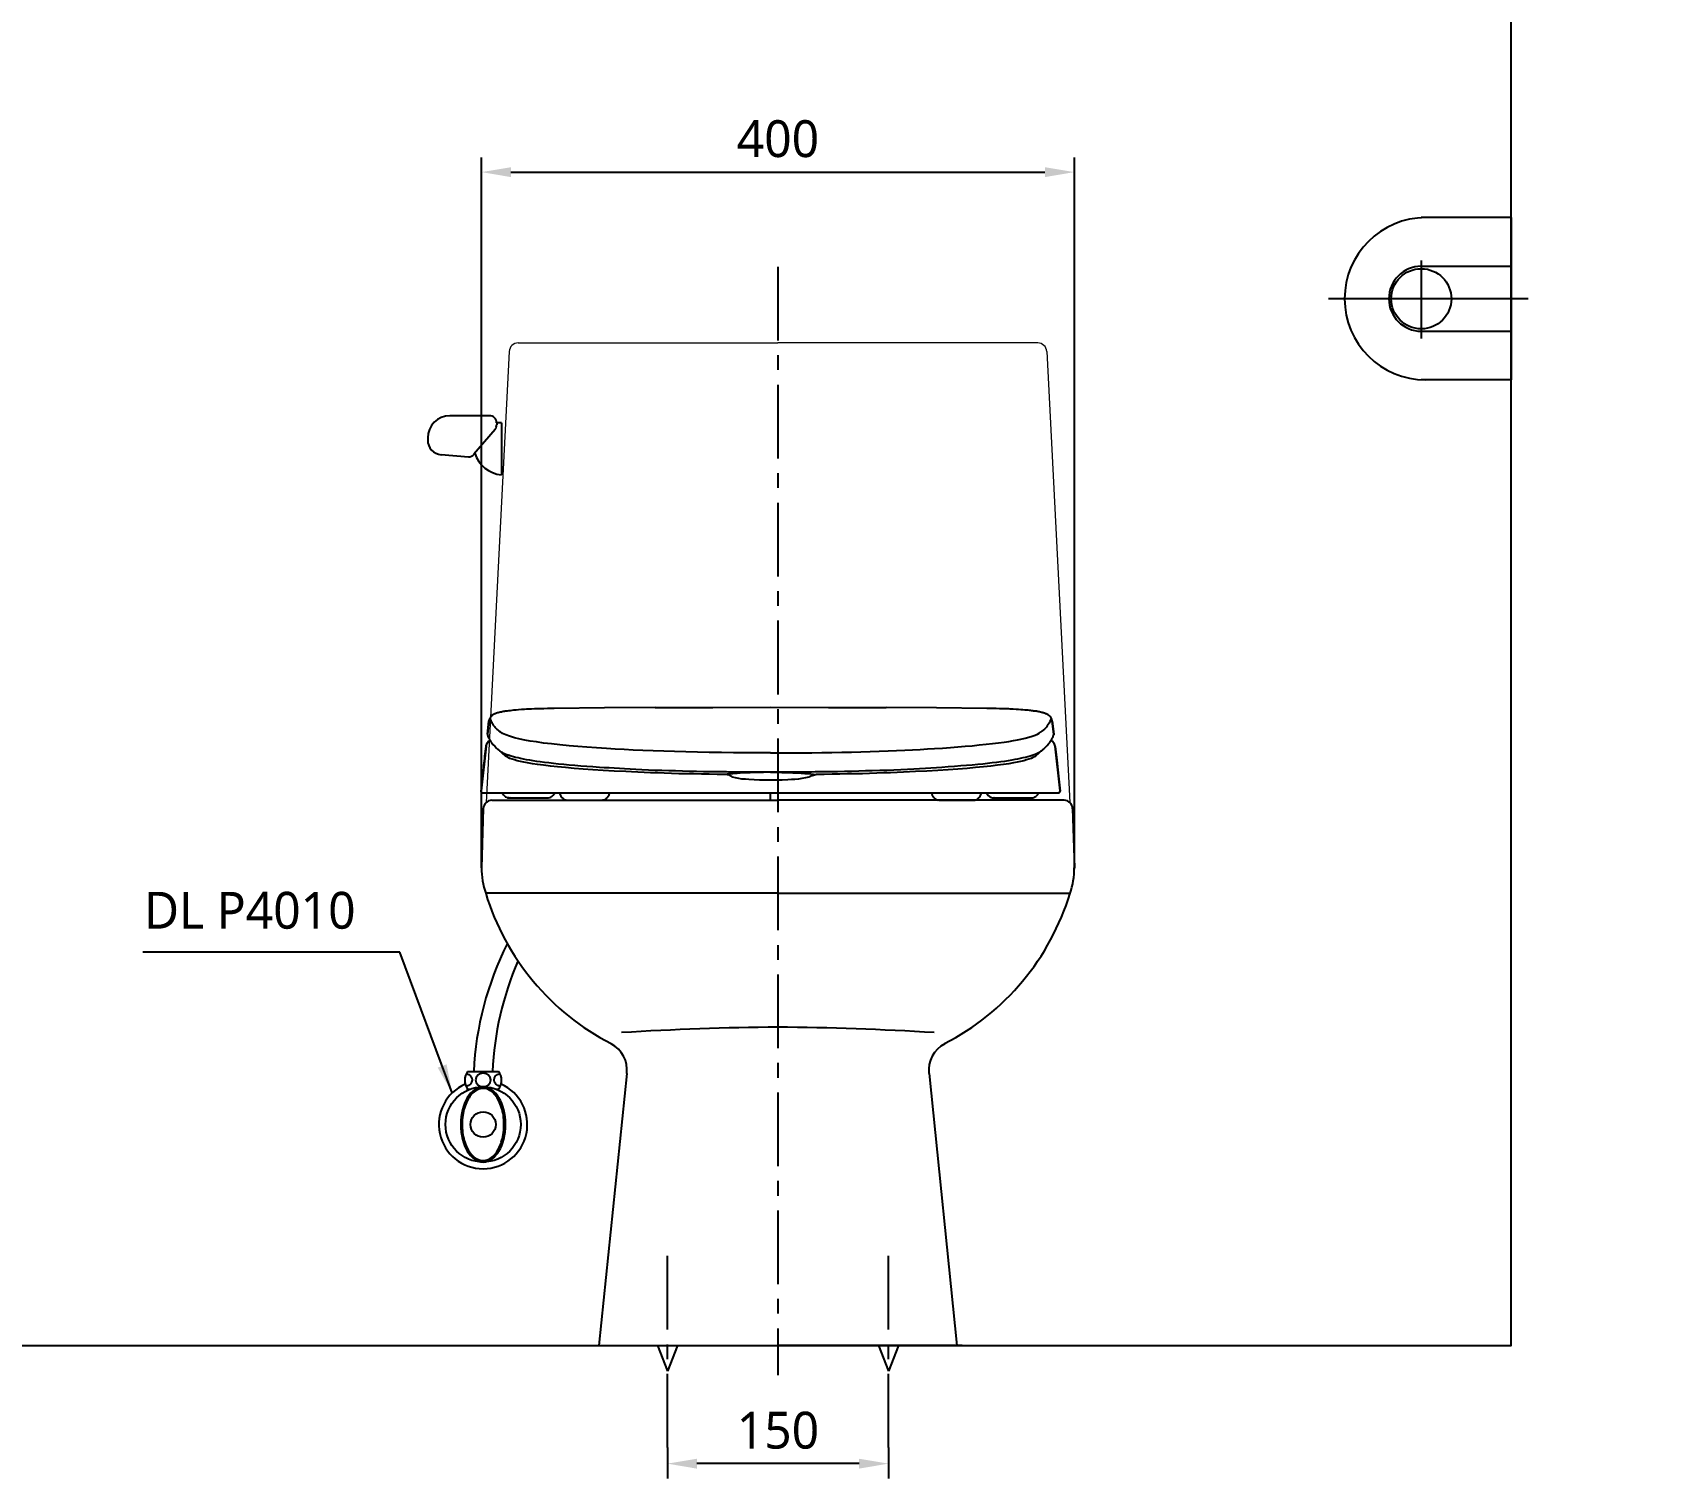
# Model space of a CAD drawing. Extents: x 2405 to 4616, y 285 to 2571.
# Drawn here: x 3511 to 4616, y 448 to 1428 of the extents above; entities that cross this region are included whole.
import ezdxf

# ---------------------------------------------------------------- set-up
doc = ezdxf.new("R2010")
doc.units = 0
doc.header["$LTSCALE"] = 20
doc.header["$MEASUREMENT"] = 0
doc.linetypes.add('CENTER', pattern=[2, 1.25, -0.25, 0.25, -0.25])
doc.layers.get('0').update_dxf_attribs({"linetype": 'CONTINUOUS'})
doc.layers.get('DEFPOINTS').update_dxf_attribs({"linetype": 'CONTINUOUS'})
for name, color, linetype in [('1', 1, 'CONTINUOUS'), ('2', 2, 'CONTINUOUS'), ('4', 4, 'CONTINUOUS'), ('6', 6, 'CONTINUOUS'), ('CENTER', 2, 'CENTER'), ('FAUCET', 4, 'CONTINUOUS')]:
    doc.layers.add(name, color=color, linetype=linetype)
doc.styles.add('GHS', font='romans', dxfattribs={"bigfont": 'ghs'})
doc.styles.get("Standard").update_dxf_attribs({"font": 'NanumGothic.ttf'})
doc.dimstyles.new('ISO-25', dxfattribs={"dimtxt": 25, "dimasz": 15, "dimexe": 1.25, "dimexo": 0.625, "dimgap": 7, "dimtad": 1, "dimtxsty": 'Standard', "dimcen": 2.5, "dimclrt": 2, "dimadec": 0, "dimazin": 0, "dimtfac": 1, "dimtmove": 0, "dimatfit": 3, "dimfxl": 0, "dimarcsym": 0})
doc.dimstyles.get("Standard").update_dxf_attribs({"dimtxt": 2.7, "dimasz": 2, "dimexe": 2, "dimexo": 1, "dimgap": 1.5, "dimtad": 1, "dimlfac": 10, "dimzin": 0, "dimdsep": 46, "dimtxsty": 'Standard', "dimcen": 0, "dimclrt": 2, "dimadec": 0, "dimazin": 0, "dimtfac": 1, "dimtofl": 0, "dimtmove": 0, "dimatfit": 3, "dimfxl": 0, "dimtolj": 1, "dimtzin": 0, "dimarcsym": 0})

# ---------------------------------------------------------------- blocks, each defined once
blk = doc.blocks.new('A$C20BB425E')
at = {"color": 2, "ltscale": 50}
for p, q in [((196.4, 63), (196.4, 63)), ((5.3, 53.6), (4.3, 44.7)), ((388.5, 44.7), (387.5, 53.6)), ((3.4, 36.5), (0, 6.2)), ((392.8, 6.2), (389.4, 36.5)), ((1.1, 4.9), (10.3, 4.9)), ((10.3, 4.9), (26.4, 4.9)), ((26.4, 4.9), (95.1, 4.9)), ((95.1, 4.9), (297.7, 4.9)), ((297.7, 4.9), (366.4, 4.9)), ((366.4, 4.9), (382.4, 4.9)), ((382.4, 4.9), (391.7, 4.9))]:
    blk.add_line(p, q, dxfattribs=at)
for points in [[(29.2, 61.5), (27.4, 61.4), (25.5, 61.2), (23.8, 61.1), (22.1, 60.9), (20.9, 60.8), (19.7, 60.6), (18.6, 60.5), (17.8, 60.4), (17.3, 60.3), (17, 60.3), (16.7, 60.2), (16.4, 60.2), (16, 60.1), (15.5, 60.1), (15, 60), (14.4, 59.9), (13.8, 59.7), (13, 59.6), (12.2, 59.4), (11.5, 59.2), (11, 59.1), (10.7, 59), (10.4, 58.9), (10, 58.7), (9.6, 58.6), (9.2, 58.4), (8.9, 58.2), (8.5, 58.1), (8, 57.8), (7.6, 57.5), (7.2, 57.1), (6.8, 56.8), (6.5, 56.4), (6.3, 56.2), (6.1, 55.9), (5.9, 55.5), (5.7, 55), (5.5, 54.4), (5.3, 53.8)], [(6, 55.6), (6.1, 55.2), (6.2, 54.8), (6.4, 54.4), (6.6, 54), (6.7, 53.6), (6.9, 53.3), (7.1, 53), (7.2, 52.6), (7.3, 52.5), (7.4, 52.4), (7.4, 52.2), (7.5, 52.1), (7.6, 52), (7.7, 51.9), (7.7, 51.8), (7.9, 51.5), (8, 51.3), (8.2, 51.1), (8.3, 50.8), (8.5, 50.6), (8.7, 50.3), (8.9, 50.1), (9.1, 49.8), (9.3, 49.5), (9.6, 49.2), (9.8, 49), (10.1, 48.7), (10.4, 48.4), (10.7, 48.1), (11.1, 47.8), (11.5, 47.5), (11.8, 47.2), (12.2, 46.9), (12.6, 46.6), (13.1, 46.3)], [(49.6, 62.2), (47.5, 62.1), (45, 62.1), (42.6, 62), (40.4, 62), (38.2, 61.9), (36.2, 61.8), (34.3, 61.7), (32.5, 61.7), (30.9, 61.6), (29.4, 61.5), (29.2, 61.5)], [(118, 62.8), (83.8, 62.6), (49.6, 62.2)], [(49.6, 62.2), (49.6, 62.2)], [(49.6, 62.2), (49.6, 62.2)], [(49.6, 62.2), (49.6, 62.2)], [(118, 62.8), (157.2, 62.9), (196.4, 63)], [(196.4, 63), (235.6, 62.9), (274.8, 62.8)], [(343.2, 62.2), (309, 62.6), (274.8, 62.8)], [(358.1, 61.8), (356.6, 61.8), (354.2, 61.9), (351.6, 62), (349.5, 62.1), (347.4, 62.1), (345.1, 62.1), (343.2, 62.2)], [(387.5, 53.8), (387.3, 54.6), (387, 55.3), (386.7, 55.9), (386.4, 56.3), (386.2, 56.6), (386, 56.8), (385.8, 57), (385.3, 57.4), (384.8, 57.8), (384.3, 58.1), (383.8, 58.3), (383.5, 58.5), (383, 58.6), (382.6, 58.8), (382.2, 58.9), (381.9, 59), (381.5, 59.1), (381.1, 59.2), (380.6, 59.4), (380.1, 59.5), (379.4, 59.6), (378.9, 59.8), (378.3, 59.9), (377.7, 60), (377.2, 60.1), (376.7, 60.2), (376.3, 60.2), (375.9, 60.3), (375.4, 60.4), (374.8, 60.4), (374.2, 60.5), (373.5, 60.6), (372.8, 60.7), (372, 60.8), (371.1, 60.9), (370.1, 61), (368.9, 61.1), (367.6, 61.2), (366.2, 61.3), (364.6, 61.4), (362.9, 61.5), (361, 61.6), (358.9, 61.7), (358.1, 61.8)], [(386.8, 55.6), (386.8, 55.6), (386.4, 54.4), (385.9, 53.3), (385.3, 52.2), (384.7, 51.2), (384.1, 50.3), (383.5, 49.5), (382.8, 48.8), (382.1, 48.1), (381.3, 47.4), (380.5, 46.8), (379.7, 46.3)], [(4.3, 44.6), (5.3, 53.5)], [(4.3, 44.6), (4.3, 44.4), (4.3, 44.3)], [(4.3, 44.5), (4.3, 44.5), (4.3, 44.4)], [(4.3, 44.3), (4.3, 44.2)], [(5.3, 53.6), (5.3, 53.8)], [(5.3, 53.5), (5.3, 53.6)], [(196.4, 32), (188, 32), (179.6, 32), (171.2, 32.1), (163, 32.2), (154.8, 32.3), (146.8, 32.5), (139, 32.7), (131.3, 32.9), (123.9, 33.1), (116.7, 33.4), (109.8, 33.6), (103.2, 33.9), (97, 34.3), (91, 34.6), (85.2, 35), (78.3, 35.4), (71.8, 35.9), (65.6, 36.4), (59.7, 36.9), (53.4, 37.5), (47.7, 38.1), (42.4, 38.7), (37.7, 39.4), (33.4, 40), (29.8, 40.7), (26.6, 41.4), (22.7, 42.3), (19.4, 43.3), (16.7, 44.2), (14.6, 45.2), (13.1, 46.3)], [(196.4, 32), (203.4, 32), (210.4, 32), (217.4, 32.1), (224.3, 32.1), (231.2, 32.2), (238, 32.3), (244.7, 32.4), (251.2, 32.6), (257.7, 32.8), (264, 32.9), (270.1, 33.1), (276.1, 33.4), (281.8, 33.6), (287.4, 33.8), (292.7, 34.1), (297.9, 34.4), (302.8, 34.7), (307.6, 35), (313.1, 35.3), (318.4, 35.7), (323.5, 36.1), (328.4, 36.5), (333.1, 36.9), (338, 37.4), (342.7, 37.9), (347, 38.3), (351.1, 38.8), (354.8, 39.3), (358.1, 39.8), (361.1, 40.4), (363.8, 40.9), (366.2, 41.4), (369, 42.1), (371.6, 42.7), (373.8, 43.4), (375.8, 44.1), (377.4, 44.8), (378.7, 45.5), (379.7, 46.3)], [(387.5, 53.6), (387.5, 53.8)], [(387.5, 53.5), (387.5, 53.6)], [(387.5, 53.5), (388.5, 44.6)], [(388.5, 44.8), (388.5, 44.7)], [(388.5, 44.5), (388.5, 44.6), (388.5, 44.8)], [(388.5, 44.7), (388.5, 44.6)], [(388.5, 44.6), (388.5, 44.4), (388.5, 44.2)], [(388.5, 44.2), (388.5, 44.3)], [(0, 6.1), (0.2, 7.7), (0.4, 9.3), (0.5, 10.9), (0.7, 12.4), (0.9, 13.9), (1, 15), (1.1, 16), (1.2, 17.3), (1.4, 18.7), (1.6, 20.3), (1.8, 21.9), (1.9, 23.4), (2.1, 25.1), (2.3, 26.8), (2.5, 28.2), (2.6, 29.7), (2.8, 31.4), (3, 33.1), (3.2, 34.7), (3.4, 36.4)], [(6.1, 40.5), (6, 40.5), (5.8, 40.3), (5.5, 40.1), (5.3, 39.9), (5, 39.7), (4.7, 39.4), (4.4, 39), (4.1, 38.5), (3.8, 38), (3.5, 37.3), (3.4, 36.6)], [(3.4, 36.4), (3.5, 37.2), (3.9, 38), (4.3, 38.8), (5, 39.5), (5.7, 40.1), (6.2, 40.4)], [(4.3, 44.2), (4.4, 44.2), (4.4, 44), (4.5, 43.8), (4.6, 43.6), (4.6, 43.4), (4.7, 43.2), (4.8, 43.1), (4.8, 42.9), (4.9, 42.8), (4.9, 42.7), (5, 42.6), (5, 42.5), (5, 42.4), (5.1, 42.3), (5.1, 42.2), (5.2, 42), (5.3, 41.9), (5.4, 41.7), (5.5, 41.5), (5.6, 41.3), (5.7, 41.1), (5.9, 40.8), (6.1, 40.5), (6.3, 40.2), (6.5, 39.9), (6.7, 39.6), (6.9, 39.3), (7.1, 39), (8.1, 37.7), (9.3, 36.5), (10.5, 35.3), (10.7, 35.1), (11, 34.9), (11.2, 34.6), (11.4, 34.5), (11.6, 34.4), (11.7, 34.2), (11.9, 34.1), (12, 34), (12.2, 33.8), (12.3, 33.7), (12.4, 33.6), (12.5, 33.6), (12.6, 33.5), (12.7, 33.4), (12.8, 33.3), (13, 33.2), (13.1, 33.1), (13.3, 33), (13.5, 32.8), (13.7, 32.7), (14, 32.5), (14.3, 32.4), (14.5, 32.2), (14.8, 32.1), (15, 32), (15.2, 31.9), (15.4, 31.8), (15.6, 31.7), (15.9, 31.6), (16.3, 31.4), (16.8, 31.2), (17.4, 31), (17.9, 30.8), (18.5, 30.6), (19.2, 30.4), (19.8, 30.2), (20.5, 30), (21.9, 29.6), (23.4, 29.2), (25.1, 28.8), (26.8, 28.4), (28.6, 28), (30.6, 27.6), (32.8, 27.2), (35.1, 26.9), (37.6, 26.5), (40.2, 26.1), (43, 25.8), (46, 25.4), (49.2, 25), (52.6, 24.7), (56.1, 24.3), (59.8, 24), (63.7, 23.7), (67.6, 23.3), (71.7, 23), (75.9, 22.7), (80.3, 22.4), (83.6, 22.2), (87, 22), (90.4, 21.8), (93.8, 21.6), (97.4, 21.4), (101.1, 21.2), (104.9, 21), (109.1, 20.8), (113.5, 20.6), (118, 20.4), (122.7, 20.3), (127.4, 20.1), (132, 20), (136.6, 19.8), (141.4, 19.7), (146.2, 19.6), (151, 19.5), (155.9, 19.4), (160.5, 19.3), (165.1, 19.3), (166.5, 19.3), (167.9, 19.2), (169.4, 19.2), (171, 19.2), (172.8, 19.2), (174.8, 19.2), (176.9, 19.2), (179.2, 19.1), (181.7, 19.1), (184.4, 19.1), (187.1, 19.1), (190.1, 19.1), (193.2, 19.1), (196.4, 19.1)], [(16.6, 29.9), (14.5, 31.6), (13, 33.2)], [(196.4, 19.1), (199.9, 19.1), (203.2, 19.1), (206.3, 19.1), (209.3, 19.1), (212, 19.1), (214.6, 19.1), (216.8, 19.2), (218.9, 19.2), (220.8, 19.2), (222.5, 19.2), (224.1, 19.2), (226.6, 19.3), (229.2, 19.3), (231.7, 19.3), (234.3, 19.4), (236.9, 19.4), (241.8, 19.5), (246.6, 19.6), (251.4, 19.7), (256.2, 19.8), (260.8, 20), (265.4, 20.1), (270.4, 20.3), (275.3, 20.4), (280.1, 20.6), (284.7, 20.8), (289.2, 21), (293.6, 21.3), (297.5, 21.5), (301.4, 21.7), (305.2, 21.9), (308.9, 22.2), (312.5, 22.4), (316.9, 22.7), (321.2, 23), (325.4, 23.4), (329.4, 23.7), (333.2, 24), (336.9, 24.4), (340.3, 24.7), (343.6, 25.1), (346.8, 25.4), (349.8, 25.8), (352.7, 26.1), (355.4, 26.5), (357.9, 26.9), (360.2, 27.3), (362.3, 27.7), (364.2, 28), (366, 28.4), (367.7, 28.8), (369.4, 29.2), (371, 29.6), (372.5, 30.1), (373.9, 30.5), (375.1, 30.9), (376.3, 31.4), (376.7, 31.5), (377.1, 31.7), (377.4, 31.8), (377.7, 32), (377.9, 32.1), (378.1, 32.2), (378.4, 32.3), (378.6, 32.4), (378.8, 32.5), (379, 32.7), (379.2, 32.8), (379.4, 32.9), (379.6, 33.1), (379.8, 33.2), (379.9, 33.3), (380.1, 33.4), (380.2, 33.5), (380.3, 33.5), (380.4, 33.6), (380.5, 33.7), (380.6, 33.8), (380.7, 33.9), (380.8, 34), (381, 34.1), (381.1, 34.3), (381.3, 34.4), (381.4, 34.5), (381.7, 34.8), (382, 35), (382.2, 35.2), (382.5, 35.5), (383.3, 36.3), (384.1, 37.1), (385, 38.1), (385.8, 39.1), (386, 39.5), (386.3, 39.8), (386.5, 40.2), (386.7, 40.5), (386.9, 40.8), (387.1, 41.1), (387.2, 41.3), (387.3, 41.5), (387.4, 41.8), (387.5, 42), (387.6, 42.2), (387.8, 42.4), (387.8, 42.5), (387.9, 42.6), (387.9, 42.7), (388, 42.9), (388, 43), (388.1, 43.2), (388.1, 43.3), (388.2, 43.5), (388.3, 43.7), (388.4, 43.9), (388.4, 44.2), (388.5, 44.2)], [(379.8, 33.2), (378.2, 31.6), (376.2, 29.9)], [(389.4, 36.4), (389.3, 37.2), (388.9, 38.1), (388.4, 38.8), (387.8, 39.5), (387.1, 40.1), (386.6, 40.4)], [(389.4, 36.6), (389.2, 37.3), (389, 38), (388.7, 38.7), (388.3, 39.1), (388, 39.5), (387.7, 39.8), (387.5, 40), (387.3, 40.2), (386.8, 40.4), (386.7, 40.5)], [(389.4, 36.4), (390.5, 27), (391.7, 16.2), (392.8, 6.1)], [(31.6, 25.2), (29.1, 25.7), (26.7, 26.2), (24.6, 26.7), (22.7, 27.2), (21.1, 27.8), (19.6, 28.3), (18.4, 28.8), (17.4, 29.4), (16.6, 29.9)], [(98.1, 19.3), (90.3, 19.7), (82.9, 20.1), (75.9, 20.6), (69.3, 21), (63.1, 21.5), (57.3, 22), (51.9, 22.5), (47, 23), (42.4, 23.6), (38.4, 24.1), (34.8, 24.6), (31.6, 25.2)], [(361.2, 25.2), (358, 24.6), (354.4, 24.1), (350.4, 23.6), (345.8, 23), (340.9, 22.5), (335.5, 22), (329.7, 21.5), (323.5, 21), (316.8, 20.6), (309.8, 20.1), (302.5, 19.7), (294.7, 19.3)], [(376.2, 29.9), (375.4, 29.3), (374.4, 28.8), (373.1, 28.3), (371.6, 27.7), (369.9, 27.2), (368.1, 26.7), (366, 26.2), (363.7, 25.7), (361.2, 25.2)], [(165.5, 17.3), (160.1, 17.4), (154.7, 17.5), (149.5, 17.6), (144.2, 17.7), (139.1, 17.8), (134.1, 17.9), (129.2, 18.1), (124.3, 18.2), (119.6, 18.4), (115, 18.6), (110.6, 18.7), (106.3, 18.9), (102.1, 19.1), (98.1, 19.3)], [(196.4, 18.9), (195.8, 18.9), (195.1, 18.9), (194.3, 18.9), (193.4, 18.9), (192.5, 18.9), (191.4, 18.8), (190.5, 18.8), (189.8, 18.8), (189.2, 18.8), (188.7, 18.8), (188.4, 18.8), (187.9, 18.8), (187.3, 18.8), (186.7, 18.8), (185.9, 18.7), (185, 18.7), (184.3, 18.7), (183.6, 18.7), (183, 18.7), (182.4, 18.6), (181.7, 18.6), (181, 18.6), (180.2, 18.6), (179.5, 18.5), (178.5, 18.5), (177.5, 18.4), (176.6, 18.4), (175.6, 18.3), (175.3, 18.3), (175, 18.3), (174.7, 18.2), (174.3, 18.2), (174, 18.2), (173.4, 18.1), (172.5, 18.1), (171.8, 18), (171.2, 18), (170.6, 17.9), (170.2, 17.9), (169.9, 17.8), (169.9, 17.8), (169.6, 17.8), (169.3, 17.8), (169, 17.7), (168.7, 17.7), (168.4, 17.7), (166.9, 17.5), (165.5, 17.3)], [(170.5, 15.6), (170.4, 15.7), (170.1, 15.8), (169.8, 16), (169.4, 16.3), (169.1, 16.4), (168.8, 16.5), (168.5, 16.6), (168.2, 16.8), (166.9, 17.1), (165.5, 17.3)], [(196.4, 13.6), (192.7, 13.6), (188.9, 13.6), (185.2, 13.7), (181.6, 13.9), (179.3, 14.1), (177, 14.3), (174.8, 14.7), (172.6, 15.1), (170.5, 15.6)], [(196.4, 18.9), (200.2, 18.9), (204, 18.8), (207.7, 18.7), (211.4, 18.6), (212.6, 18.6), (213.7, 18.5), (214.9, 18.4), (216.1, 18.4), (217.2, 18.3), (218.4, 18.2), (219.7, 18.1), (223.6, 17.8), (227.3, 17.3)], [(222.3, 15.6), (220, 15.1), (217.7, 14.6), (215.3, 14.3), (212.9, 14), (210.5, 13.9), (208.1, 13.7), (204.2, 13.6), (200.3, 13.6), (196.4, 13.6)], [(222.3, 15.6), (222.6, 15.8), (222.9, 16), (223.2, 16.1), (223.5, 16.3), (223.8, 16.4), (224.2, 16.6), (224.6, 16.7), (225, 16.9), (225.6, 17), (226.2, 17.2), (226.7, 17.3), (227.3, 17.3)], [(294.7, 19.3), (290.7, 19.1), (286.5, 18.9), (282.2, 18.7), (277.7, 18.6), (273.2, 18.4), (268.5, 18.2), (263.6, 18.1), (258.7, 17.9), (253.7, 17.8), (248.5, 17.7), (243.3, 17.6), (238.1, 17.5), (232.7, 17.4), (227.3, 17.3)], [(0, 5.7), (0, 5.9), (0, 6.1)], [(0.1, 6), (0, 6.1)], [(0, 5.8), (0, 5.7)], [(0, 5.7), (0.1, 5.5), (0.2, 5.3), (0.3, 5.2)], [(0.1, 5.9), (0.1, 5.5), (0.4, 5.2), (0.7, 5), (0.9, 4.9)], [(0.3, 5.2), (0.5, 5.1), (0.8, 4.9)], [(0.8, 4.9), (0.9, 4.9)], [(0.9, 4.9), (1.1, 4.9)], [(16.6, 2.3), (16.3, 2.5)], [(16.4, 2.5), (16.3, 2.5)], [(16.3, 2.5), (16.4, 2.5)], [(16.4, 2.5), (16.6, 2.3), (17.3, 1.9), (18, 1.6), (18.6, 1.5)], [(18.8, 1.5), (18.5, 1.5)], [(18.6, 1.5), (18.7, 1.5), (18.8, 1.5)], [(18.6, 1.5), (18.8, 1.5), (19, 1.5), (19.3, 1.5), (19.6, 1.5)], [(18.6, 1.5), (18.8, 1.5), (18.8, 1.5)], [(18.8, 1.5), (19, 1.5)], [(19.7, 1.5), (19.5, 1.5)], [(19.7, 1.5), (19.5, 1.5)], [(44.7, 1.5), (44.9, 1.5)], [(44.9, 1.5), (45.2, 1.5), (45.5, 1.5), (45.7, 1.5), (45.8, 1.5)], [(45.8, 1.5), (46.6, 1.7), (47.3, 2), (48, 2.4), (48.1, 2.5)], [(48, 2.4), (48.5, 2.9), (49, 3.4), (49.5, 4.2), (50, 4.9)], [(53.2, 4.9), (53.3, 4.6), (53.7, 3.6), (54.2, 2.7), (54.9, 1.8), (55.4, 1.2)], [(55.4, 1.2), (55.4, 1.2)], [(55.4, 1.2), (55.4, 1.2), (55.4, 1.2)], [(55.4, 1.2), (55.4, 1.2)], [(55.4, 1.2), (55.7, 0.9), (56.4, 0.5), (56.8, 0.3), (57.1, 0.2), (57.5, 0.1), (57.9, 0)], [(55.5, 1.1), (55.4, 1.2)], [(57.9, 0), (58.2, 0), (58.4, 0)], [(82.2, 0), (82.4, 0), (82.6, 0)], [(82.2, 0), (82.4, 0), (82.6, 0)], [(82.4, 0), (82.4, 0), (82.2, 0)], [(82.6, 0), (83, 0.1), (83.4, 0.2), (83.7, 0.3), (84.1, 0.5), (84.4, 0.7), (84.8, 0.9), (85.1, 1.2)], [(85.1, 1.2), (85, 1.1)], [(85.1, 1.2), (85.6, 1.8), (86.3, 2.7), (86.8, 3.6), (87.2, 4.6), (87.3, 4.9)], [(196.4, 0), (196.4, 0.9), (196.4, 2.2), (196.4, 3.4)], [(305.5, 4.9), (305.7, 4.3), (306.1, 3.4), (306.6, 2.5), (307.2, 1.7), (307.7, 1.2)], [(307.7, 1.2), (307.7, 1.2)], [(307.7, 1.2), (308, 0.9), (308.7, 0.5), (309.4, 0.2), (310.1, 0)], [(310.6, 0), (310.4, 0), (310.1, 0)], [(334, 0), (334.3, 0), (334.6, 0), (334.9, 0)], [(334.5, 0), (334.7, 0), (334.9, 0)], [(334.9, 0), (335.7, 0.2), (336, 0.3), (336.4, 0.4), (336.7, 0.6), (337, 0.9), (337.3, 1.1), (337.4, 1.2)], [(337.3, 1.2), (337.9, 1.8), (338.6, 2.7), (339.1, 3.6), (339.5, 4.6), (339.6, 4.9)], [(337.3, 1.1), (337.4, 1.2)], [(337.3, 1.1), (337.3, 1.2)], [(342.8, 4.9), (342.9, 4.7), (343.5, 3.9), (344.1, 3.1), (344.8, 2.4)], [(344.7, 2.5), (344.8, 2.4), (345.5, 2), (346.2, 1.7), (347, 1.5)], [(347, 1.5), (347.1, 1.5), (347.3, 1.5), (347.6, 1.5), (347.9, 1.5)], [(348.1, 1.5), (347.9, 1.5)], [(373.1, 1.5), (373.2, 1.5)], [(373.2, 1.5), (373.5, 1.5), (373.8, 1.5), (374, 1.5), (374.2, 1.5)], [(374.2, 1.5), (374.9, 1.7), (374.9, 1.7)], [(374.9, 1.7), (375.2, 1.8), (375.9, 2.1), (376.4, 2.5)], [(391.7, 4.9), (391.9, 4.9)], [(391.9, 4.9), (392.1, 5), (392.4, 5.2), (392.7, 5.5), (392.7, 5.9)], [(391.9, 4.9), (392.1, 5)], [(392.1, 5), (392.2, 5), (392.5, 5.2), (392.6, 5.4), (392.8, 5.7)], [(392.8, 6.1), (392.7, 6)], [(392.8, 6.2), (392.8, 6.3)], [(392.8, 6.1), (392.8, 6.2)], [(392.8, 5.7), (392.8, 5.9), (392.8, 6.1)]]:
    blk.add_lwpolyline(points, dxfattribs=at)
for centre, major_axis, start_param, end_param in [((1.1, 5.9), (0, 1), 1.466077, 1.570796), ((391.7, 5.9), (0, -1), 1.570796, 1.675516)]:
    blk.add_ellipse(centre, major_axis=major_axis, ratio=0.999757, start_param=start_param, end_param=end_param, dxfattribs=at)
for points in [[(14.4, 4.9), (14.9, 4.1), (15.5, 3.2), (16.3, 2.5)], [(19, 1.5), (19, 1.5), (19, 1.5), (19, 1.5)], [(19.7, 1.5), (19.9, 1.5), (20.2, 1.5), (20.5, 1.5)], [(20.5, 1.5), (22.2, 1.5), (24, 1.5), (25.9, 1.5)], [(25.9, 1.5), (28, 1.5), (32.2, 1.5), (36.4, 1.5), (38.5, 1.5)], [(38.5, 1.5), (40.4, 1.5), (42.2, 1.5), (43.9, 1.5)], [(43.9, 1.5), (44.2, 1.5), (44.5, 1.5), (44.7, 1.5)], [(348.1, 1.5), (348.3, 1.5), (348.6, 1.5), (348.9, 1.5)], [(348.9, 1.5), (350.6, 1.5), (352.4, 1.5), (354.3, 1.5)], [(354.3, 1.5), (356.4, 1.5), (360.6, 1.5), (364.8, 1.5), (366.8, 1.5)], [(366.8, 1.5), (368.8, 1.5), (370.6, 1.5), (372.3, 1.5)], [(372.3, 1.5), (372.6, 1.5), (372.9, 1.5), (373.1, 1.5)], [(378.4, 4.9), (377.9, 4.1), (377.3, 3.2), (376.4, 2.5)], [(58.4, 0), (58.4, 0), (58.5, 0), (58.6, 0)], [(58.6, 0), (58.8, 0), (59.3, 0), (59.9, 0), (60.2, 0)], [(60.2, 0), (60.5, 0), (60.8, 0), (61.2, 0)], [(61.2, 0), (63.1, 0), (65.1, 0), (67, 0)], [(67, 0), (69.1, 0), (73.1, 0), (76.5, 0), (78.1, 0)], [(78.1, 0), (79.5, 0), (80.8, 0), (81.8, 0)], [(81.8, 0), (81.9, 0), (82.1, 0), (82.2, 0)], [(82.2, 0), (82.2, 0), (82.3, 0), (82.3, 0)], [(310.5, 0), (310.5, 0), (310.6, 0), (310.6, 0)], [(310.6, 0), (310.7, 0), (310.8, 0), (311, 0)], [(311, 0), (312, 0), (313.3, 0), (314.7, 0)], [(314.7, 0), (316.3, 0), (319.7, 0), (323.7, 0), (325.8, 0)], [(325.8, 0), (327.7, 0), (329.7, 0), (331.6, 0)], [(331.6, 0), (332, 0), (332.3, 0), (332.6, 0)]]:
    blk.add_open_spline(points, degree=3, dxfattribs=at)
for points, knots in [([(19, 1.5), (19, 1.5), (19.2, 1.5), (19.5, 1.5), (19.7, 1.5)], [0.1249058, 0.1249058, 0.1249058, 0.1249058, 0.5, 1, 1, 1, 1]), ([(44.7, 1.5), (44.9, 1.5), (45.3, 1.5), (45.4, 1.5), (45.4, 1.5)], [0, 0, 0, 0, 0.25, 0.4999954, 0.4999954, 0.4999954, 0.4999954]), ([(196.4, 3.4), (196.4, 3.4), (196.4, 3.9), (196.4, 4.5), (196.4, 4.9)], [0, 0, 0, 0, 0.00250847, 0.03856434, 0.03856434, 0.03856434, 0.03856434]), ([(58.3, 0), (58.3, 0), (58.3, 0), (58.3, 0), (58.4, 0)], [0.3247063, 0.3247063, 0.3247063, 0.3247063, 0.5, 0.6790387, 0.6790387, 0.6790387, 0.6790387]), ([(332.6, 0), (332.9, 0), (333.5, 0), (333.9, 0), (334, 0)], [0, 0, 0, 0, 0.25, 0.4339289, 0.4339289, 0.4339289, 0.4339289]), ([(334, 0), (334.1, 0), (334.3, 0), (334.5, 0), (334.5, 0), (334.5, 0)], [0.4339289, 0.4339289, 0.4339289, 0.4339289, 0.5, 0.75, 0.8336014, 0.8336014, 0.8336014, 0.8336014])]:
    blk.add_open_spline(points, degree=3, knots=knots, dxfattribs=at)
blk = doc.blocks.new('*D13')
at = {"layer": '1', "color": 3, "linetype": 'ByBlock', "lineweight": -2}
for p, q in [((3941.5, 468.6), (3941.5, 447.7)), ((4091.5, 468.6), (4091.5, 447.7)), ((4071.5, 457.7), (3961.5, 457.7))]:
    blk.add_line(p, q, dxfattribs=at)
at = {"layer": '1', "color": 3}
for points in [[(3961.5, 461), (3961.5, 454.3), (3941.5, 457.7)], [(4071.5, 461), (4071.5, 454.3), (4091.5, 457.7)]]:
    blk.add_solid(points, dxfattribs=at)
at = {"layer": 'DEFPOINTS', "color": 0}
for p in [(3941.5, 468.6), (4091.5, 468.6), (3941.5, 457.7)]:
    blk.add_point(p, dxfattribs=at)
at = {"layer": '1', "color": 2, "insert": (4016.5, 480.2), "char_height": 25, "attachment_point": 5}
blk.add_mtext('\\A1;150', dxfattribs=at)
blk = doc.blocks.new('*D11')
at = {"color": 3, "linetype": 'ByBlock', "lineweight": -2}
for p, q in [((3815.4, 861.8), (3815.4, 1343.6)), ((4217.6, 860.9), (4217.6, 1343.6)), ((3835.4, 1333.6), (4197.6, 1333.6))]:
    blk.add_line(p, q, dxfattribs=at)
at = {"color": 3, "linetype": 'Continuous'}
for points in [[(3835.4, 1336.9), (3835.4, 1330.2), (3815.4, 1333.6)], [(4197.6, 1336.9), (4197.6, 1330.2), (4217.6, 1333.6)]]:
    blk.add_solid(points, dxfattribs=at)
at = {"layer": 'DEFPOINTS', "color": 0, "linetype": 'Continuous'}
for p in [(4217.6, 1333.6), (3815.4, 861.8), (4217.6, 860.9)]:
    blk.add_point(p, dxfattribs=at)
at = {"color": 2, "linetype": 'Continuous', "lineweight": 0, "insert": (4016.5, 1356.1), "char_height": 25, "attachment_point": 5}
blk.add_mtext('\\A1;400', dxfattribs=at)

msp = doc.modelspace()

# ---------------------------------------------------------------- linework, layer by layer
at = {"linetype": 'Continuous', "lineweight": 0}
for p, q in [((3840.2, 1217.7), (4016.5, 1217.7)), ((4192.8, 1217.7), (4016.5, 1217.7)), ((3834.2, 1212), (3818.5, 906.1)), ((4198.8, 1212), (4214.5, 906.1))]:
    msp.add_line(p, q, dxfattribs=at)
for p, q in [((3822.3, 907.7), (4016.5, 907.7)), ((4210.6, 907.7), (4016.5, 907.7)), ((3816.6, 901.9), (3815.4, 861.8)), ((4216.4, 901.9), (4217.6, 861.8)), ((4016.5, 844.5), (3818.3, 844.5)), ((4016.5, 844.5), (4214.7, 844.5)), ((3914, 722.3), (3895, 537.7)), ((4119, 722.3), (4137.9, 537.7)), ((3934.7, 537.7), (3941.5, 520.5)), ((3948.3, 537.7), (3941.5, 520.5)), ((4084.7, 537.7), (4091.5, 520.5)), ((4098.3, 537.7), (4091.5, 520.5))]:
    msp.add_line(p, q)
at = {"color": 7}
for p in [(3891.5, 537.7), (4141.5, 537.7)]:
    msp.add_line(p, (4016.5, 537.7), dxfattribs=at)
at = {"linetype": 'Continuous', "lineweight": 0}
for centre, start, end in [((3840.2, 1211.7), 90, 177.057), ((4192.8, 1211.7), 2.943, 90)]:
    msp.add_arc(centre, 6, start, end, dxfattribs=at)
for centre, radius, start, end in [((3822.6, 901.7), 6, 92.5152, 178.3199), ((4210.4, 901.7), 6, 1.6801, 87.4848), ((3863.3, 860.9), 47.9, 178.9265, 199.9963), ((4169.6, 860.9), 47.9, 340.0037, 1.0735), ((3981.4, 894.1), 170.5, 196.9138, 242.7442), ((4051.5, 894.1), 170.5, 297.2558, 343.0862), ((4035.5, -1306.3), 2060.1, 90.53, 93.4792), ((3997.4, -1306.3), 2060.1, 86.5208, 89.47), ((3894.1, 724.7), 20, 353.0669, 62.6351), ((4138.8, 724.7), 20, 117.3649, 186.9331)]:
    msp.add_arc(centre, radius, start, end)
at = {"color": 251, "linetype": 'Continuous', "lineweight": 0}
msp.add_open_spline([(4012.6, 844.5), (4013.9, 844.5), (4015.2, 844.5), (4016.5, 844.5)], degree=3, dxfattribs=at)
at = {"layer": '1'}
for p, q in [((4452.9, 1273.7), (4452.9, 1220.7)), ((4525.5, 1247.7), (4390, 1247.7))]:
    msp.add_line(p, q, dxfattribs=at)
at = {"layer": '1', "color": 3}
for p in [(3895, 537.7), (4137.9, 537.7)]:
    msp.add_line(p, (4016.5, 537.7), dxfattribs=at)
at = {"layer": '1', "color": 3, "linetype": 'Continuous', "lineweight": 0}
for points in [[(3897.2, 537.7), (3897.3, 537.7), (3897.3, 537.7), (3897.4, 537.7), (3897.7, 537.7), (3898.7, 537.7), (3899.3, 537.7), (3901.6, 537.7), (3903.7, 537.7), (3909, 537.7), (3912.3, 537.7), (3920.1, 537.7), (3929.6, 537.7), (3939.9, 537.7), (3945.7, 537.7), (3958.3, 537.7), (3965.1, 537.7), (3984.2, 537.7), (3991.5, 537.7), (4001.4, 537.7), (4008.9, 537.7), (4016.5, 537.7)], [(4135.7, 537.7), (4135.7, 537.7), (4135.6, 537.7), (4135.5, 537.7), (4135.2, 537.7), (4134.2, 537.7), (4133.6, 537.7), (4131.3, 537.7), (4129.2, 537.7), (4123.9, 537.7), (4120.7, 537.7), (4107.9, 537.7), (4103.3, 537.7), (4093, 537.7), (4087.2, 537.7), (4074.6, 537.7), (4067.9, 537.7), (4048.7, 537.7), (4046.4, 537.7), (4031.5, 537.7), (4024, 537.7), (4016.5, 537.7)]]:
    msp.add_open_spline(points, degree=3, knots=[0, 0, 0, 0, 0.000001, 0.000001, 0.062502, 0.062502, 0.125002, 0.125002, 0.250002, 0.250002, 0.375002, 0.375002, 0.500002, 0.500002, 0.625002, 0.625002, 0.750002, 0.750002, 0.875002, 0.875002, 1, 1, 1, 1], dxfattribs=at)
at = {"layer": '4'}
for p, q in [((4513.9, 1302.7), (4452.9, 1302.7)), ((4513.9, 1302.7), (4513.9, 1192.7)), ((4452.9, 1269.7), (4513.9, 1269.7)), ((4452.9, 1225.7), (4513.9, 1225.7)), ((4513.9, 1192.7), (4452.9, 1192.7)), ((3806, 723.7), (3810.1, 723.7)), ((3810.1, 723.7), (3827, 723.7)), ((3806, 710.9), (3806, 711.7)), ((3806, 711.7), (3807.9, 711.7)), ((3807.2, 711.4), (3807.2, 711.7)), ((3825.1, 711.7), (3827, 711.7)), ((3825.7, 711.4), (3825.7, 711.7)), ((3827, 710.9), (3827, 711.7))]:
    msp.add_line(p, q, dxfattribs=at)
for centre, radius in [((4452.9, 1247.7), 20.4), ((3816.5, 687.7), 25.5), ((3816.5, 687.7), 8.62)]:
    msp.add_circle(centre, radius, dxfattribs=at)
for centre, radius, start, end in [((4455.9, 1247.7), 55, 90, 270), ((4452.9, 1247.7), 22, 90, 270), ((4022.5, 714), 212.6, 153.0883, 177.4008), ((4035.2, 714), 212.6, 156.5622, 177.4008), ((3814, 717.7), 10, 143.1301, 216.8699), ((3819, 717.7), 10, 323.1301, 36.8699), ((3816.5, 687.7), 30, 113.9173, 66.0827)]:
    msp.add_arc(centre, radius, start, end, dxfattribs=at)
at = {"layer": '4', "extrusion": (0, 0, -1)}
for centre, start_param, end_param in [((3803.8, 717.9), 1.824119, 4.49897), ((3829.2, 717.9), 4.942097, 7.58465)]:
    msp.add_ellipse(centre, major_axis=(-5.23, 0), ratio=0.866391, start_param=start_param, end_param=end_param, dxfattribs=at)
for centre, major_axis, ratio in [((3816.5, 717.9), (-5.23, 0), 0.866391), ((3816.5, 687.7), (0, 25.5), 0.596529)]:
    msp.add_ellipse(centre, major_axis=major_axis, ratio=ratio, dxfattribs=at)
at = {"layer": '4'}
msp.add_open_spline([(3816.5, 712.2), (3818.6, 712.2), (3820.7, 711.4), (3824.5, 708.1), (3826.3, 705.7), (3829, 699.7), (3830, 696.1), (3830.8, 688.6), (3830.7, 684.6), (3829.5, 677.3), (3828.4, 673.9), (3825.4, 668.3), (3823.5, 666.1), (3819.5, 663.5), (3817.4, 663), (3813.2, 663.6), (3811.1, 664.7), (3807.4, 668.5), (3805.7, 671.2), (3803.3, 677.6), (3802.6, 681.4), (3802.1, 689), (3802.4, 692.9), (3804, 700), (3805.3, 703.2), (3808.6, 708.4), (3810.5, 710.2), (3813.9, 711.9), (3815.2, 712.2), (3816.5, 712.2)], degree=3, knots=[0, 0, 0, 0, 0.46111, 0.46111, 0.922219, 0.922219, 1.383329, 1.383329, 1.844439, 1.844439, 2.305549, 2.305549, 2.766658, 2.766658, 3.227768, 3.227768, 3.688878, 3.688878, 4.149988, 4.149988, 4.611097, 4.611097, 5.072207, 5.072207, 5.533317, 5.533317, 5.994427, 5.994427, 6.283185, 6.283185, 6.283185, 6.283185], dxfattribs=at)
at = {"layer": '6'}
msp.add_lwpolyline([(4616.5, 2432.7), (2616.5, 2432.7), (2616.5, 537.7), (4513.9, 537.7), (4513.9, 1537.7)], dxfattribs=at)
at = {"layer": 'CENTER', "color": 2, "linetype": 'CENTER', "ltscale": 2}
for p, q in [((3941.5, 468.6), (3941.5, 602.1)), ((4091.5, 468.6), (4091.5, 602.1))]:
    msp.add_line(p, q, dxfattribs=at)
at = {"layer": 'CENTER', "color": 1, "linetype": 'CENTER', "ltscale": 2}
msp.add_lwpolyline([(4016.5, 1269.4), (4016.5, 517.7)], dxfattribs=at)
at = {"layer": 'FAUCET'}
msp.add_line((3821.1, 1168.3), (3793.9, 1168.3), dxfattribs=at)
at = {"layer": 'FAUCET', "color": 4}
for p, q in [((3825.7, 1163.5), (3825.7, 1162.2)), ((3828.9, 1163.5), (3825.7, 1163.5)), ((3828.9, 1163.5), (3828.9, 1160.3)), ((3778.9, 1153.3), (3778.9, 1151.9)), ((3824.6, 1159.1), (3810.3, 1142.2)), ((3828.9, 1160.3), (3828.9, 1131.5)), ((3788.1, 1142), (3806.5, 1140.6)), ((3828.9, 1131.5), (3828.9, 1128.3))]:
    msp.add_line(p, q, dxfattribs=at)
at = {"layer": 'FAUCET'}
msp.add_arc((3793.9, 1153.3), 15, 90, 180, dxfattribs=at)
at = {"layer": 'FAUCET', "color": 4}
for centre, radius, start, end in [((3820.9, 1163.5), 4.78, 0, 92.6026), ((3820.9, 1162.2), 4.78, 319.7636, 0), ((3788.9, 1151.9), 10, 180, 265.6127), ((3806.7, 1145.3), 4.78, 267.3974, 319.7636), ((3830.7, 1148.7), 20.5, 195.872, 264.8736)]:
    msp.add_arc(centre, radius, start, end, dxfattribs=at)

# ---------------------------------------------------------------- block references
at = {"layer": '1', "color": 0}
msp.add_blockref('A$C20BB425E', (3815.1, 907.7), dxfattribs=at)

# ---------------------------------------------------------------- texts
at = {"layer": '2', "insert": (3586.5, 832.8), "char_height": 25, "attachment_point": 4, "style": 'GHS'}
msp.add_mtext('{\\fNanumGothic|b0|i0|c129|p50;DL P4010}', dxfattribs=at)

# ---------------------------------------------------------------- dimensions: what is measured, and where the dimension line sits
at = {"color": 0, "linetype": 'Continuous', "lineweight": 0}
dim = msp.add_linear_dim(base=(4217.6, 1333.6), p1=(3815.4, 861.8), p2=(4217.6, 860.9), text='400', dimstyle='Standard', override={"dimtxt": 25, "dimasz": 20, "dimexe": 10, "dimexo": 0, "dimgap": 10, "dimtoh": 1, "dimdec": 0, "dimlfac": 1, "dimrnd": 0.5, "dimzin": 8, "dimclrd": 3, "dimclre": 3, "dimtdec": 0, "dimarcsym": 1}, dxfattribs=at)
dim.commit()
dim.dimension.update_dxf_attribs({"geometry": '*D11', "text_midpoint": (4016.5, 1356.1)})
at = {"layer": '1'}
dim = msp.add_linear_dim(base=(3941.5, 457.7), p1=(4091.5, 468.6), p2=(3941.5, 468.6), dimstyle='Standard', override={"dimtxt": 25, "dimasz": 20, "dimexe": 10, "dimexo": 0, "dimgap": 10, "dimtoh": 1, "dimdec": 0, "dimlfac": 1, "dimrnd": 0.5, "dimzin": 8, "dimclrd": 3, "dimclre": 3, "dimtdec": 0, "dimarcsym": 1}, dxfattribs=at)
dim.commit()
dim.dimension.update_dxf_attribs({"geometry": '*D13', "text_midpoint": (4016.5, 480.2)})

# ---------------------------------------------------------------- leaders
at = {"color": 3}
msp.add_leader([(3795.5, 709.1), (3759.9, 804.6), (3585.6, 804.6)], dimstyle='ISO-25', override={"dimscale": 1.3, "dimgap": 5, "dimtad": 0, "dimarcsym": 1}, dxfattribs=at)

doc.saveas('drawing.dxf')
